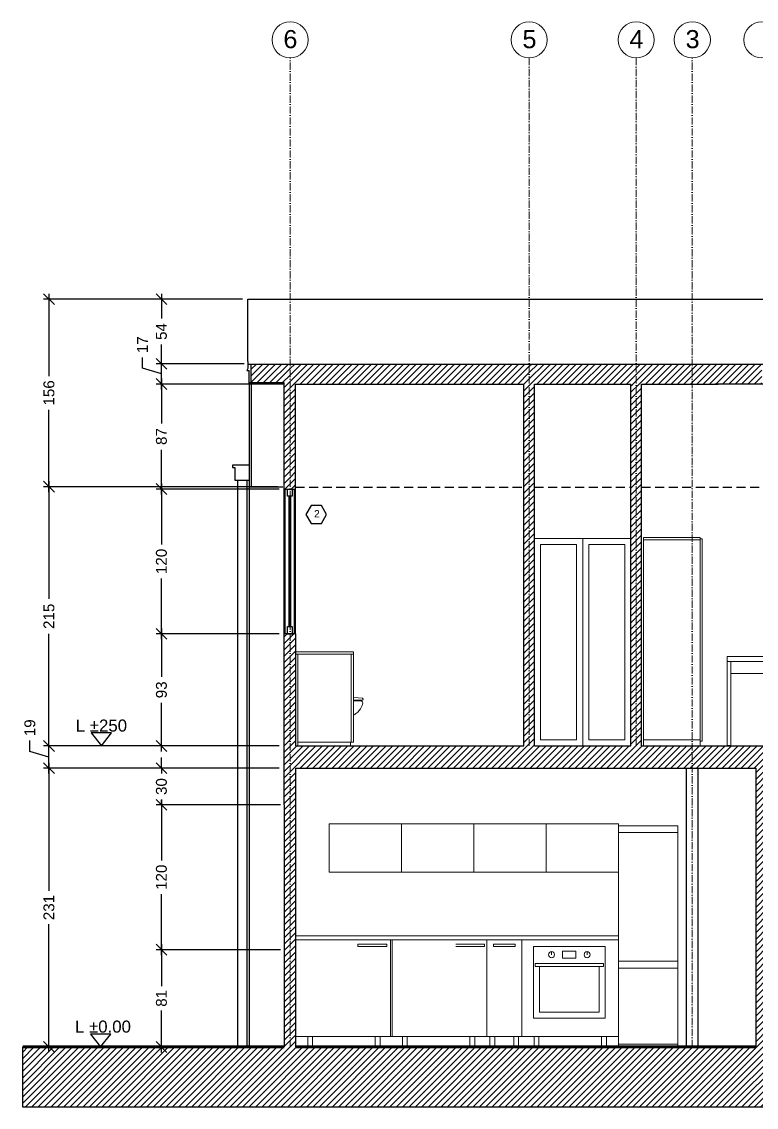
# Model space of a CAD drawing. Header units: millimetres. Extents: x 2830 to 9066, y 9741 to 14619.
# Drawn here: x 2830 to 3439, y 11721 to 12621 of the extents above; entities that cross this region are included whole.
import ezdxf

# ---------------------------------------------------------------- set-up
doc = ezdxf.new("R2010")
doc.units = ezdxf.units.MM
doc.header["$MEASUREMENT"] = 0
doc.linetypes.add('ACAD_ISO10W100', pattern=[18, 12, -3, 0, -3])
doc.linetypes.add('HIDDEN', pattern=[0.375, 0.25, -0.125])
doc.layers.get('DEFPOINTS').update_dxf_attribs({"color": 210})
doc.layers.add('ARREDI', color=8, linetype='Continuous', lineweight=18)
doc.layers.add('CAMPITURE', color=7, linetype='Continuous', lineweight=25)
for name, color, linetype in [('INFISSI', 4, 'Continuous'), ('NUMERAZIONE', 30, 'Continuous'), ('quote nuove', 2, 'Continuous'), ('STRUTTURA', 1, 'Continuous')]:
    doc.layers.add(name, color=color, linetype=linetype)
doc.layers.get('0').off()
doc.styles.add('ARIAL', font='Arial.ttf')
doc.styles.get("Standard").update_dxf_attribs({"font": 'Arial.ttf'})
doc.dimstyles.new('TICK_36', dxfattribs={"dimtxt": 3.6, "dimasz": 3.6, "dimexe": 1.8, "dimexo": 1.2, "dimgap": 1.8, "dimtad": 0, "dimdec": 0, "dimzin": 0, "dimdsep": 46, "dimtxsty": 'ARIAL', "dimblk": 'OBLIQUE', "dimcen": 1.8, "dimdle": 1.8, "dimclrd": 256, "dimclrt": 256, "dimadec": 0, "dimazin": 0, "dimtfac": 1, "dimtdec": 0, "dimtmove": 1, "dimatfit": 3, "dimldrblk": 'OPEN90', "dimfxl": 1, "dimtfill": 1, "dimtolj": 1, "dimtzin": 0, "dimarcsym": 0})

# ---------------------------------------------------------------- blocks, each defined once
blk = doc.blocks.new('_Oblique')
at = {"color": 0, "linetype": 'ByBlock', "lineweight": -2}
blk.add_line((-0.5, -0.5), (0.5, 0.5), dxfattribs=at)
blk = doc.blocks.new('*D126')
at = {"layer": 'DEFPOINTS', "color": 0, "transparency": 16777216}
for p in [(2946.05, 11851.91), (3047.79, 11851.91), (3047.79, 11771.35)]:
    blk.add_point(p, dxfattribs=at)
at = {"layer": 'quote nuove', "color": 0, "lineweight": -2, "transparency": 16777216}
for p, q in [((3044.79, 11851.91), (2941.55, 11851.91)), ((3044.79, 11771.35), (2941.55, 11771.35))]:
    blk.add_line(p, q, dxfattribs=at)
at = {"layer": 'quote nuove', "lineweight": -2, "transparency": 16777216}
for p, q in [((2946.05, 11856.41), (2946.05, 11821.66)), ((2946.05, 11766.85), (2946.05, 11801.61))]:
    blk.add_line(p, q, dxfattribs=at)
at = {"layer": 'quote nuove', "lineweight": -2, "transparency": 16777216, "xscale": 9, "yscale": 9, "zscale": 9}
for p, rotation in [((2946.05, 11851.91), 90), ((2946.05, 11771.35), 270)]:
    blk.add_blockref('_Oblique', p, dxfattribs=dict(at, rotation=rotation))
at = {"layer": 'quote nuove', "transparency": 16777216, "insert": (2946.05, 11811.63), "char_height": 9, "attachment_point": 5, "rotation": 90, "style": 'ARIAL', "bg_fill": 3, "box_fill_scale": 1.25, "bg_fill_color": 256, "bg_fill_true_color": 13158600, "bg_fill_transparency": 0}
blk.add_mtext('\\A1;81', dxfattribs=at)
blk = doc.blocks.new('_Open90')
at = {"color": 0, "linetype": 'ByBlock', "lineweight": -2}
for p, q in [((0, 0), (-1, 0)), ((-0.5, 0.5), (0, 0)), ((0, 0), (-0.5, -0.5))]:
    blk.add_line(p, q, dxfattribs=at)
blk = doc.blocks.new('*D127')
at = {"layer": 'DEFPOINTS', "color": 0, "transparency": 16777216}
for p in [(2946.05, 11971.98), (3047.69, 11971.98), (3047.75, 11851.94)]:
    blk.add_point(p, dxfattribs=at)
at = {"layer": 'quote nuove', "lineweight": -2, "transparency": 16777216}
for p, q in [((2946.05, 11976.48), (2946.05, 11925.97)), ((2946.05, 11847.44), (2946.05, 11897.94))]:
    blk.add_line(p, q, dxfattribs=at)
at = {"layer": 'quote nuove', "color": 0, "lineweight": -2, "transparency": 16777216}
for p, q in [((3044.69, 11971.98), (2941.55, 11971.98)), ((3044.75, 11851.94), (2941.55, 11851.94))]:
    blk.add_line(p, q, dxfattribs=at)
at = {"layer": 'quote nuove', "lineweight": -2, "transparency": 16777216, "xscale": 9, "yscale": 9, "zscale": 9}
for p, rotation in [((2946.05, 11971.98), 90), ((2946.05, 11851.94), 270)]:
    blk.add_blockref('_Oblique', p, dxfattribs=dict(at, rotation=rotation))
at = {"layer": 'quote nuove', "transparency": 16777216, "insert": (2946.05, 11911.96), "char_height": 9, "attachment_point": 5, "rotation": 90, "style": 'ARIAL', "bg_fill": 3, "box_fill_scale": 1.25, "bg_fill_color": 256, "bg_fill_true_color": 13158600, "bg_fill_transparency": 0}
blk.add_mtext('\\A1;120', dxfattribs=at)
blk = doc.blocks.new('*D128')
at = {"layer": 'DEFPOINTS', "color": 0, "transparency": 16777216}
for p in [(2946.05, 12002.35), (3046.42, 12002.35), (3046.42, 11971.98)]:
    blk.add_point(p, dxfattribs=at)
at = {"layer": 'quote nuove', "lineweight": -2, "transparency": 16777216}
for p, q in [((2946.05, 12002.35), (2946.05, 12011.35)), ((2946.05, 12002.35), (2946.05, 11998.05)), ((2946.05, 11971.98), (2946.05, 11976.28)), ((2946.05, 11971.98), (2946.05, 11962.98))]:
    blk.add_line(p, q, dxfattribs=at)
at = {"layer": 'quote nuove', "color": 0, "lineweight": -2, "transparency": 16777216}
for p, q in [((3043.42, 12002.35), (2941.55, 12002.35)), ((3043.42, 11971.98), (2941.55, 11971.98))]:
    blk.add_line(p, q, dxfattribs=at)
at = {"layer": 'quote nuove', "lineweight": -2, "transparency": 16777216, "xscale": 9, "yscale": 9, "zscale": 9}
for p, rotation in [((2946.05, 12002.35), 270), ((2946.05, 11971.98), 90)]:
    blk.add_blockref('_Oblique', p, dxfattribs=dict(at, rotation=rotation))
at = {"layer": 'quote nuove', "transparency": 16777216, "insert": (2946.05, 11987.17), "char_height": 9, "attachment_point": 5, "rotation": 90, "style": 'ARIAL', "bg_fill": 3, "box_fill_scale": 1.25, "bg_fill_color": 256, "bg_fill_true_color": 13158600, "bg_fill_transparency": 0}
blk.add_mtext('\\A1;30', dxfattribs=at)
blk = doc.blocks.new('*D129')
at = {"layer": 'DEFPOINTS', "color": 0, "transparency": 16777216}
for p in [(2946.05, 12113.75), (3046.68, 12113.75), (3046.69, 12020.85)]:
    blk.add_point(p, dxfattribs=at)
at = {"layer": 'quote nuove', "color": 0, "lineweight": -2, "transparency": 16777216}
for p, q in [((3043.68, 12113.75), (2941.55, 12113.75)), ((3043.69, 12020.85), (2941.55, 12020.85))]:
    blk.add_line(p, q, dxfattribs=at)
at = {"layer": 'quote nuove', "lineweight": -2, "transparency": 16777216}
for p, q in [((2946.05, 12118.25), (2946.05, 12078.19)), ((2946.05, 12016.35), (2946.05, 12056.42))]:
    blk.add_line(p, q, dxfattribs=at)
at = {"layer": 'quote nuove', "lineweight": -2, "transparency": 16777216, "xscale": 9, "yscale": 9, "zscale": 9}
for p, rotation in [((2946.05, 12113.75), 90), ((2946.05, 12020.85), 270)]:
    blk.add_blockref('_Oblique', p, dxfattribs=dict(at, rotation=rotation))
at = {"layer": 'quote nuove', "transparency": 16777216, "insert": (2946.05, 12067.3), "char_height": 9, "attachment_point": 5, "rotation": 90, "style": 'ARIAL', "bg_fill": 3, "box_fill_scale": 1.25, "bg_fill_color": 256, "bg_fill_true_color": 13158600, "bg_fill_transparency": 0}
blk.add_mtext('\\A1;93', dxfattribs=at)
blk = doc.blocks.new('*D130')
at = {"layer": 'DEFPOINTS', "color": 0, "transparency": 16777216}
for p in [(2946.05, 12233.75), (3046.69, 12233.75), (3046.69, 12113.75)]:
    blk.add_point(p, dxfattribs=at)
at = {"layer": 'quote nuove', "lineweight": -2, "transparency": 16777216}
for p, q in [((2946.05, 12238.25), (2946.05, 12187.76)), ((2946.05, 12109.25), (2946.05, 12159.73))]:
    blk.add_line(p, q, dxfattribs=at)
at = {"layer": 'quote nuove', "color": 0, "lineweight": -2, "transparency": 16777216}
for p, q in [((3043.69, 12233.75), (2941.55, 12233.75)), ((3043.69, 12113.75), (2941.55, 12113.75))]:
    blk.add_line(p, q, dxfattribs=at)
at = {"layer": 'quote nuove', "lineweight": -2, "transparency": 16777216, "xscale": 9, "yscale": 9, "zscale": 9}
for p, rotation in [((2946.05, 12233.75), 90), ((2946.05, 12113.75), 270)]:
    blk.add_blockref('_Oblique', p, dxfattribs=dict(at, rotation=rotation))
at = {"layer": 'quote nuove', "transparency": 16777216, "insert": (2946.05, 12173.75), "char_height": 9, "attachment_point": 5, "rotation": 90, "style": 'ARIAL', "bg_fill": 3, "box_fill_scale": 1.25, "bg_fill_color": 256, "bg_fill_true_color": 13158600, "bg_fill_transparency": 0}
blk.add_mtext('\\A1;120', dxfattribs=at)
blk = doc.blocks.new('*D131')
at = {"layer": 'DEFPOINTS', "color": 0, "transparency": 16777216}
for p in [(2946.05, 12320.76), (3046.69, 12320.76), (3046.69, 12233.75)]:
    blk.add_point(p, dxfattribs=at)
at = {"layer": 'quote nuove', "color": 0, "lineweight": -2, "transparency": 16777216}
for p, q in [((3043.69, 12320.76), (2941.55, 12320.76)), ((3043.69, 12233.75), (2941.55, 12233.75))]:
    blk.add_line(p, q, dxfattribs=at)
at = {"layer": 'quote nuove', "lineweight": -2, "transparency": 16777216}
for p, q in [((2946.05, 12325.26), (2946.05, 12288.14)), ((2946.05, 12229.25), (2946.05, 12266.37))]:
    blk.add_line(p, q, dxfattribs=at)
at = {"layer": 'quote nuove', "lineweight": -2, "transparency": 16777216, "xscale": 9, "yscale": 9, "zscale": 9}
for p, rotation in [((2946.05, 12320.76), 90), ((2946.05, 12233.75), 270)]:
    blk.add_blockref('_Oblique', p, dxfattribs=dict(at, rotation=rotation))
at = {"layer": 'quote nuove', "transparency": 16777216, "insert": (2946.05, 12277.25), "char_height": 9, "attachment_point": 5, "rotation": 90, "style": 'ARIAL', "bg_fill": 3, "box_fill_scale": 1.25, "bg_fill_color": 256, "bg_fill_true_color": 13158600, "bg_fill_transparency": 0}
blk.add_mtext('\\A1;87', dxfattribs=at)
blk = doc.blocks.new('*D132')
at = {"layer": 'DEFPOINTS', "color": 0, "transparency": 16777216}
for p in [(2852.78, 12002.35), (3046.69, 12002.35), (3047.79, 11771.45)]:
    blk.add_point(p, dxfattribs=at)
at = {"layer": 'quote nuove', "color": 0, "lineweight": -2, "transparency": 16777216}
for p, q in [((3043.69, 12002.35), (2848.28, 12002.35)), ((3044.79, 11771.45), (2848.28, 11771.45))]:
    blk.add_line(p, q, dxfattribs=at)
at = {"layer": 'quote nuove', "lineweight": -2, "transparency": 16777216}
for p, q in [((2852.78, 12006.85), (2852.78, 11900.61)), ((2852.78, 11766.95), (2852.78, 11873.19))]:
    blk.add_line(p, q, dxfattribs=at)
at = {"layer": 'quote nuove', "lineweight": -2, "transparency": 16777216, "xscale": 9, "yscale": 9, "zscale": 9}
for p, rotation in [((2852.78, 12002.35), 90), ((2852.78, 11771.45), 270)]:
    blk.add_blockref('_Oblique', p, dxfattribs=dict(at, rotation=rotation))
at = {"layer": 'quote nuove', "transparency": 16777216, "insert": (2852.78, 11886.9), "char_height": 9, "attachment_point": 5, "rotation": 90, "style": 'ARIAL', "bg_fill": 3, "box_fill_scale": 1.25, "bg_fill_color": 256, "bg_fill_true_color": 13158600, "bg_fill_transparency": 0}
blk.add_mtext('\\A1;231', dxfattribs=at)
blk = doc.blocks.new('*D133')
at = {"layer": 'DEFPOINTS', "color": 0, "transparency": 16777216}
for p in [(2852.78, 12020.85), (3046.69, 12020.85), (3046.69, 12002.35)]:
    blk.add_point(p, dxfattribs=at)
at = {"layer": 'quote nuove', "lineweight": -2, "transparency": 16777216}
for p, q in [((2836.97, 12016.35), (2836.97, 12025.35)), ((2852.78, 11997.85), (2852.78, 12025.35)), ((2852.78, 12011.6), (2836.97, 12016.35))]:
    blk.add_line(p, q, dxfattribs=at)
at = {"layer": 'quote nuove', "color": 0, "lineweight": -2, "transparency": 16777216}
for p, q in [((3043.69, 12020.85), (2848.28, 12020.85)), ((3043.69, 12002.35), (2848.28, 12002.35))]:
    blk.add_line(p, q, dxfattribs=at)
at = {"layer": 'quote nuove', "lineweight": -2, "transparency": 16777216, "xscale": 9, "yscale": 9, "zscale": 9}
for p, rotation in [((2852.78, 12020.85), 90), ((2852.78, 12002.35), 270)]:
    blk.add_blockref('_Oblique', p, dxfattribs=dict(at, rotation=rotation))
at = {"layer": 'quote nuove', "transparency": 16777216, "insert": (2836.97, 12035.86), "char_height": 9, "attachment_point": 5, "rotation": 90, "style": 'ARIAL', "bg_fill": 3, "box_fill_scale": 1.25, "bg_fill_color": 256, "bg_fill_true_color": 13158600, "bg_fill_transparency": 0}
blk.add_mtext('\\A1;19', dxfattribs=at)
blk = doc.blocks.new('*D134')
at = {"layer": 'DEFPOINTS', "color": 0, "transparency": 16777216}
for p in [(2852.78, 12235.68), (3045.69, 12235.68), (3046.69, 12020.85)]:
    blk.add_point(p, dxfattribs=at)
at = {"layer": 'quote nuove', "lineweight": -2, "transparency": 16777216}
for p, q in [((2852.78, 12240.18), (2852.78, 12142.83)), ((2852.78, 12016.35), (2852.78, 12113.7))]:
    blk.add_line(p, q, dxfattribs=at)
at = {"layer": 'quote nuove', "color": 0, "lineweight": -2, "transparency": 16777216}
for p, q in [((3042.69, 12235.68), (2848.28, 12235.68)), ((3043.69, 12020.85), (2848.28, 12020.85))]:
    blk.add_line(p, q, dxfattribs=at)
at = {"layer": 'quote nuove', "lineweight": -2, "transparency": 16777216, "xscale": 9, "yscale": 9, "zscale": 9}
for p, rotation in [((2852.78, 12235.68), 90), ((2852.78, 12020.85), 270)]:
    blk.add_blockref('_Oblique', p, dxfattribs=dict(at, rotation=rotation))
at = {"layer": 'quote nuove', "transparency": 16777216, "insert": (2852.78, 12128.26), "char_height": 9, "attachment_point": 5, "rotation": 90, "style": 'ARIAL', "bg_fill": 3, "box_fill_scale": 1.25, "bg_fill_color": 256, "bg_fill_true_color": 13158600, "bg_fill_transparency": 0}
blk.add_mtext('\\A1;215', dxfattribs=at)
blk = doc.blocks.new('*D135')
at = {"layer": 'DEFPOINTS', "color": 0, "transparency": 16777216}
for p in [(3016.27, 12391.14), (2852.78, 12235.68), (3016.27, 12235.68)]:
    blk.add_point(p, dxfattribs=at)
at = {"layer": 'quote nuove', "color": 0, "lineweight": -2, "transparency": 16777216}
for p, q in [((3013.27, 12391.14), (2848.28, 12391.14)), ((3013.27, 12235.68), (2848.28, 12235.68))]:
    blk.add_line(p, q, dxfattribs=at)
at = {"layer": 'quote nuove', "lineweight": -2, "transparency": 16777216}
for p, q in [((2852.78, 12395.64), (2852.78, 12327.42)), ((2852.78, 12231.18), (2852.78, 12299.39))]:
    blk.add_line(p, q, dxfattribs=at)
at = {"layer": 'quote nuove', "lineweight": -2, "transparency": 16777216, "xscale": 9, "yscale": 9, "zscale": 9}
for p, rotation in [((2852.78, 12391.14), 90), ((2852.78, 12235.68), 270)]:
    blk.add_blockref('_Oblique', p, dxfattribs=dict(at, rotation=rotation))
at = {"layer": 'quote nuove', "transparency": 16777216, "insert": (2852.78, 12313.41), "char_height": 9, "attachment_point": 5, "rotation": 90, "style": 'ARIAL', "bg_fill": 3, "box_fill_scale": 1.25, "bg_fill_color": 256, "bg_fill_true_color": 13158600, "bg_fill_transparency": 0}
blk.add_mtext('\\A1;156', dxfattribs=at)
blk = doc.blocks.new('*D136')
at = {"layer": 'DEFPOINTS', "color": 0, "transparency": 16777216}
for p in [(2946.05, 12337.46), (3017.52, 12337.46), (3017.52, 12320.76)]:
    blk.add_point(p, dxfattribs=at)
at = {"layer": 'quote nuove', "lineweight": -2, "transparency": 16777216}
for p, q in [((2930.3, 12333.83), (2930.3, 12342.83)), ((2946.05, 12316.26), (2946.05, 12341.96)), ((2946.05, 12329.11), (2930.3, 12333.83))]:
    blk.add_line(p, q, dxfattribs=at)
at = {"layer": 'quote nuove', "color": 0, "lineweight": -2, "transparency": 16777216}
for p, q in [((3014.52, 12337.46), (2941.55, 12337.46)), ((3014.52, 12320.76), (2941.55, 12320.76))]:
    blk.add_line(p, q, dxfattribs=at)
at = {"layer": 'quote nuove', "lineweight": -2, "transparency": 16777216, "xscale": 9, "yscale": 9, "zscale": 9}
for p, rotation in [((2946.05, 12337.46), 90), ((2946.05, 12320.76), 270)]:
    blk.add_blockref('_Oblique', p, dxfattribs=dict(at, rotation=rotation))
at = {"layer": 'quote nuove', "transparency": 16777216, "insert": (2930.3, 12353.35), "char_height": 9, "attachment_point": 5, "rotation": 90, "style": 'ARIAL', "bg_fill": 3, "box_fill_scale": 1.25, "bg_fill_color": 256, "bg_fill_true_color": 13158600, "bg_fill_transparency": 0}
blk.add_mtext('\\A1;17', dxfattribs=at)
blk = doc.blocks.new('*D137')
at = {"layer": 'DEFPOINTS', "color": 0, "transparency": 16777216}
for p in [(3016.27, 12391.14), (2946.05, 12337.46), (3016.27, 12337.46)]:
    blk.add_point(p, dxfattribs=at)
at = {"layer": 'quote nuove', "color": 0, "lineweight": -2, "transparency": 16777216}
for p, q in [((3013.27, 12391.14), (2941.55, 12391.14)), ((3013.27, 12337.46), (2941.55, 12337.46))]:
    blk.add_line(p, q, dxfattribs=at)
at = {"layer": 'quote nuove', "lineweight": -2, "transparency": 16777216}
for p, q in [((2946.05, 12395.64), (2946.05, 12375.18)), ((2946.05, 12332.96), (2946.05, 12353.41))]:
    blk.add_line(p, q, dxfattribs=at)
at = {"layer": 'quote nuove', "lineweight": -2, "transparency": 16777216, "xscale": 9, "yscale": 9, "zscale": 9}
for p, rotation in [((2946.05, 12391.14), 90), ((2946.05, 12337.46), 270)]:
    blk.add_blockref('_Oblique', p, dxfattribs=dict(at, rotation=rotation))
at = {"layer": 'quote nuove', "transparency": 16777216, "insert": (2946.05, 12364.3), "char_height": 9, "attachment_point": 5, "rotation": 90, "style": 'ARIAL', "bg_fill": 3, "box_fill_scale": 1.25, "bg_fill_color": 256, "bg_fill_true_color": 13158600, "bg_fill_transparency": 0}
blk.add_mtext('\\A1;54', dxfattribs=at)

msp = doc.modelspace()

# ---------------------------------------------------------------- hatches: boundary and pattern name
at = {"layer": 'CAMPITURE'}
h = msp.add_hatch(dxfattribs=at)
h.set_pattern_fill('ANSI31', color=256, scale=30)
h.paths.add_polyline_path([(3896.72, 11771.35), (3749.69, 11771.35), (3749.69, 11879.2), (3740.08, 11879.2), (3740.08, 11771.35), (3448.78, 11771.35), (3448.78, 12002.35), (3740.08, 12002.35), (3740.08, 11972.55), (3742.99, 11972.55), (3742.99, 11972.55), (3745.09, 11972.55), (3745.09, 12113.92), (3740.19, 12113.92), (3740.19, 12020.85), (3386.31, 12020.85), (3386.31, 12002.35), (3439.18, 12002.35), (3439.18, 11771.35), (3381.56, 11771.35), (3057.39, 11771.35), (3057.39, 11971.98), (3057.39, 12002.35), (3381.56, 12002.35), (3386.31, 12002.35), (3386.31, 12020.85), (3344.2, 12020.85), (3344.2, 12320.76), (3335.41, 12320.76), (3335.41, 12020.85), (3255.41, 12020.85), (3255.41, 12320.76), (3246.62, 12320.76), (3246.62, 12020.85), (3057.29, 12020.85), (3057.29, 12113.75), (3047.79, 12113.75), (3047.79, 11971.98), (3047.79, 11771.35), (2831.04, 11771.35), (2831.04, 11721.35), (3896.72, 11721.35)])
h.paths.add_polyline_path([(3251.01, 12337.36), (3052.75, 12337.36), (3052.75, 12233.75), (3057.29, 12233.75), (3057.29, 12320.76), (3246.62, 12320.76), (3251.01, 12320.76)])
h.paths.add_polyline_path([(3798.68, 12014.35), (3749.76, 12019.25), (3749.73, 12113.92), (3745.09, 12113.92), (3745.09, 11972.55), (3745.49, 11972.55), (3746.99, 11972.55), (3749.69, 11972.55), (3749.69, 12002.35), (3798.68, 12002.35)], flags=17)
h = msp.add_hatch(dxfattribs=at)
h.set_pattern_fill('ANSI31', color=256, scale=30)
h.paths.add_polyline_path([(3052.75, 12337.36), (3020.38, 12337.36), (3020.4, 12321.76), (3047.79, 12321.76), (3047.79, 12233.75), (3052.75, 12233.75)])
h = msp.add_hatch(dxfattribs=at)
h.set_pattern_fill('ANSI31', color=256, scale=30)
h.paths.add_polyline_path([(3339.8, 12337.36), (3251.01, 12337.36), (3251.01, 12320.76), (3335.41, 12320.76), (3339.8, 12320.76)])
h.paths.add_polyline_path([(3443.93, 12337.36), (3386.31, 12337.36), (3386.31, 12320.76), (3407.81, 12320.76), (3443.93, 12320.76)])
h.paths.add_polyline_path([(3386.31, 12337.36), (3339.8, 12337.36), (3339.8, 12320.76), (3386.31, 12320.76)])
at = {"layer": 'INFISSI'}
h = msp.add_hatch(color=4, dxfattribs=at)
h.dxf.hatch_style = 1
h.paths.add_polyline_path([(3053.04, 12227.75), (3052.04, 12227.75), (3052.04, 12119.75), (3053.04, 12119.75)])

# ---------------------------------------------------------------- linework, layer by layer
at = {"layer": 'ARREDI'}
for p, q in [((3255.41, 12192.85), (3255.41, 12020.85)), ((3295.41, 12020.85), (3295.41, 12192.85)), ((3335.41, 12192.85), (3295.41, 12192.85)), ((3295.41, 12192.85), (3295.41, 12020.85)), ((3345.89, 12191.77), (3345.89, 12025.88)), ((3098.29, 12098.85), (3057.29, 12098.85)), ((3057.29, 12098.85), (3105.29, 12098.85)), ((3105.29, 12096.85), (3057.29, 12096.85)), ((3059.29, 12096.85), (3059.29, 12096.85)), ((3059.29, 12096.85), (3059.29, 12025.85)), ((3105.29, 12096.85), (3103.29, 12096.85)), ((3103.29, 12096.85), (3103.29, 12023.85)), ((3105.29, 12098.85), (3105.29, 12023.85)), ((3105.29, 12098.85), (3105.29, 12096.85)), ((3415.19, 12094.85), (3456.11, 12094.85)), ((3415.19, 12094.85), (3415.19, 12090.85)), ((3415.19, 12094.85), (3415.19, 12020.85)), ((3415.19, 12090.85), (3455.8, 12090.85)), ((3415.19, 12090.85), (3418.19, 12090.85)), ((3418.19, 12090.85), (3418.19, 12020.85)), ((3418.19, 12090.85), (3418.19, 12080.85)), ((3418.19, 12080.85), (3455.03, 12080.85)), ((3105.68, 12061.13), (3105.29, 12061.16)), ((3107.22, 12058.7), (3105.29, 12058.7)), ((3106.58, 12058.09), (3105.29, 12058.09)), ((3105.86, 12058.22), (3105.59, 12058.7)), ((3109.2, 12060.83), (3105.68, 12061.13)), ((3106.23, 12058.09), (3105.86, 12058.22)), ((3106.58, 12058.09), (3106.94, 12058.23)), ((3111.17, 12058.09), (3106.58, 12058.09)), ((3106.94, 12058.23), (3107.22, 12058.7)), ((3107.22, 12058.7), (3112.99, 12058.7)), ((3112.9, 12060.53), (3109.2, 12060.83)), ((3112.07, 12057.89), (3111.17, 12058.09)), ((3112.71, 12057.26), (3112.07, 12057.89)), ((3112.97, 12056.39), (3112.71, 12057.26)), ((3112.71, 12055.4), (3112.97, 12056.39)), ((3113.21, 12059.67), (3112.9, 12060.53)), ((3112.99, 12058.7), (3113.21, 12059.67)), ((3059.29, 12048.85), (3059.29, 12049.85)), ((3059.29, 12023.85), (3059.29, 12048.85)), ((3106.3, 12046.88), (3107.37, 12047.65)), ((3107.37, 12047.65), (3108.92, 12048.94)), ((3108.92, 12048.94), (3110.04, 12050.18)), ((3110.04, 12050.18), (3111.02, 12051.55)), ((3111.02, 12051.55), (3111.97, 12053.35)), ((3111.97, 12053.35), (3112.38, 12054.39)), ((3112.38, 12054.39), (3112.71, 12055.4)), ((3105.29, 12046.36), (3106.3, 12046.88)), ((3059.29, 12025.85), (3059.29, 12025.85)), ((3059.29, 12023.85), (3105.29, 12023.85)), ((3059.29, 12023.85), (3059.29, 12020.85)), ((3102.84, 12020.85), (3102.84, 12023.85)), ((3345.89, 12025.88), (3345.89, 12020.85)), ((3374.38, 11949.08), (3325.06, 11949.08)), ((3097.39, 11860.15), (3082.39, 11860.15)), ((3135.89, 11858.65), (3135.89, 11860.15)), ((3137.39, 11858.65), (3137.39, 11860.15)), ((3175.89, 11860.15), (3160.89, 11860.15)), ((3285.06, 11860.15), (3270.06, 11860.15)), ((3221.47, 11854.6), (3221.47, 11856.6)), ((3239.47, 11854.6), (3239.47, 11856.6)), ((3269.57, 11847.84), (3269.57, 11850.34)), ((3299.07, 11847.84), (3299.07, 11850.34)), ((3374.38, 11842.38), (3325.06, 11842.38)), ((3374.38, 11836.55), (3325.06, 11836.55)), ((3067.39, 11780.15), (3067.39, 11771.35)), ((3071.39, 11771.35), (3071.39, 11780.15)), ((3123.39, 11771.35), (3123.39, 11780.15)), ((3127.39, 11780.15), (3127.39, 11771.35)), ((3145.89, 11780.15), (3145.89, 11771.35)), ((3149.89, 11771.35), (3149.89, 11780.15)), ((3201.89, 11771.35), (3201.89, 11780.15)), ((3205.89, 11780.15), (3205.89, 11771.35)), ((3218.45, 11771.35), (3218.45, 11780.15)), ((3222.45, 11780.15), (3222.45, 11771.35)), ((3238.29, 11771.35), (3238.29, 11780.15)), ((3242.29, 11780.15), (3242.29, 11771.35)), ((3255.06, 11780.15), (3255.06, 11771.35)), ((3259.06, 11771.35), (3259.06, 11780.15)), ((3259.06, 11780.15), (3311.06, 11780.15)), ((3311.06, 11771.35), (3311.06, 11780.15)), ((3315.06, 11780.15), (3315.06, 11771.35)), ((3325.06, 11773.75), (3374.38, 11773.75))]:
    msp.add_line(p, q, dxfattribs=at)
for points in [[(3255.41, 12192.85), (3295.41, 12192.85), (3295.41, 12020.85), (3255.41, 12020.85)], [(3295.41, 12192.85), (3335.41, 12192.85), (3335.41, 12020.85), (3295.41, 12020.85)], [(3345.89, 12191.77), (3392.78, 12191.77), (3392.78, 12193.44), (3345.89, 12193.44)], [(3392.77, 12192.59), (3392.77, 12024.79), (3394.45, 12024.79), (3394.45, 12192.59)], [(3260.5, 12187.76), (3290.31, 12187.76), (3290.31, 12025.95), (3260.5, 12025.95)], [(3300.5, 12187.76), (3330.31, 12187.76), (3330.31, 12025.95), (3300.5, 12025.95)], [(3392.77, 12025.88), (3392.77, 12020.86), (3345.88, 12020.86), (3345.89, 12025.88)], [(3085.06, 11916.14), (3145.06, 11916.14), (3145.06, 11956.14), (3085.06, 11956.14)], [(3145.06, 11916.14), (3205.06, 11916.14), (3205.06, 11956.14), (3145.06, 11956.14)], [(3205.06, 11916.14), (3265.06, 11916.14), (3265.06, 11956.14), (3205.06, 11956.14)], [(3265.06, 11916.14), (3325.06, 11916.14), (3325.06, 11956.14), (3265.06, 11956.14)], [(3325.06, 11954.69), (3325.06, 11771.35), (3374.38, 11771.35), (3374.38, 11954.69)], [(3057.39, 11860.15), (3325.06, 11860.15), (3325.06, 11863.34), (3057.39, 11863.34)], [(3057.39, 11780.15), (3137.39, 11780.15), (3137.39, 11860.15), (3057.39, 11860.15)], [(3135.89, 11780.15), (3215.89, 11780.15), (3215.89, 11860.15), (3135.89, 11860.15)], [(3215.89, 11860.15), (3245.06, 11860.15), (3245.06, 11780.15), (3215.89, 11780.15)], [(3245.06, 11780.15), (3325.06, 11780.15), (3325.06, 11860.15), (3245.06, 11860.15)], [(3254.57, 11795.08), (3314.07, 11795.08), (3314.07, 11854.58), (3254.57, 11854.58)], [(3278.58, 11844.84), (3289.58, 11844.84), (3289.58, 11850.84), (3278.58, 11850.84)], [(3256.08, 11840.42), (3256.08, 11837.92), (3312.58, 11837.92), (3312.58, 11840.42)], [(3259.57, 11800.08), (3309.07, 11800.08), (3309.07, 11837.92), (3259.57, 11837.92)]]:
    msp.add_lwpolyline(points, close=True, dxfattribs=at)
for points in [[(3132.9, 11856.58), (3132.9, 11854.58), (3108.9, 11854.58)], [(3108.9, 11854.58), (3108.9, 11856.58)], [(3108.9, 11856.58), (3132.9, 11856.58)], [(3214.1, 11856.58), (3214.1, 11854.58), (3190.1, 11854.58)], [(3190.1, 11856.58), (3214.1, 11856.58)], [(3239.47, 11856.6), (3239.47, 11854.6), (3221.47, 11854.6)], [(3221.47, 11854.6), (3221.47, 11856.6)], [(3221.47, 11856.6), (3239.47, 11856.6)]]:
    msp.add_lwpolyline(points, dxfattribs=at)
for centre in [(3269.57, 11847.84), (3299.07, 11847.84)]:
    msp.add_circle(centre, 2.5, dxfattribs=at)
at = {"layer": 'INFISSI', "color": 4}
for p, q in [((3047.79, 12113.75), (3047.79, 12233.75)), ((3052.04, 12119.75), (3052.04, 12227.75)), ((3053.04, 12119.75), (3053.04, 12227.75)), ((3056.29, 12113.75), (3056.29, 12233.75)), ((3057.29, 12113.75), (3057.29, 12233.75))]:
    msp.add_line(p, q, dxfattribs=at)
at = {"layer": 'INFISSI'}
for p, q in [((3050.54, 12227.75), (3050.54, 12233.75)), ((3054.54, 12227.75), (3050.54, 12227.75)), ((3054.54, 12233.75), (3054.54, 12227.75)), ((3050.54, 12119.75), (3054.54, 12119.75)), ((3050.54, 12113.75), (3050.54, 12119.75)), ((3054.54, 12119.75), (3054.54, 12113.75))]:
    msp.add_line(p, q, dxfattribs=at)
at = {"layer": 'INFISSI', "color": 4}
msp.add_lwpolyline([(3048.79, 12113.75), (3048.79, 12233.75)], dxfattribs=at)
at = {"layer": 'INFISSI'}
msp.add_lwpolyline([(3052.04, 12227.75), (3053.04, 12227.75), (3053.04, 12119.75), (3052.04, 12119.75)], close=True, dxfattribs=at)
at = {"layer": 'NUMERAZIONE'}
for points in [[(3083.01, 12212.63), (3078.73, 12220.03), (3070.18, 12220.03), (3065.91, 12212.63), (3070.18, 12205.22), (3078.73, 12205.22)], [(2887.81, 12031.59), (2896.26, 12020.85), (2904.7, 12031.59)], [(2887.17, 11782.09), (2895.61, 11771.35), (2904.06, 11782.09)]]:
    msp.add_lwpolyline(points, close=True, dxfattribs=at)
at = {"layer": 'quote nuove', "color": 253, "linetype": 'ACAD_ISO10W100', "lineweight": 0, "ltscale": 0.5, "transparency": 33554687}
for p, q in [((3052.75, 11771.35), (3052.75, 12591.05)), ((3251.01, 12020.85), (3251.01, 12591.05)), ((3339.8, 12020.85), (3339.8, 12591.05)), ((3386.31, 11771.35), (3386.31, 12591.05))]:
    msp.add_line(p, q, dxfattribs=at)
at = {"layer": 'quote nuove', "color": 253, "lineweight": 0}
for centre in [(3052.75, 12606.05), (3251.01, 12606.05), (3339.8, 12606.05), (3386.31, 12606.05), (3443.93, 12606.05)]:
    msp.add_circle(centre, 15, dxfattribs=at)
at = {"layer": 'STRUTTURA'}
for p, q in [((3017.64, 12339.54), (3017.64, 12333.76)), ((3020.4, 12321.76), (3020.38, 12337.36)), ((3031.1, 12338.31), (3031.1, 12338.31)), ((3017.64, 12333.76), (3016.89, 12332.04)), ((3016.89, 12332.04), (3018.88, 12332.04)), ((3018.88, 12320.26), (3018.88, 12332.04)), ((3047.79, 12321.76), (3018.88, 12321.76)), ((3047.79, 12320.76), (3018.88, 12320.76)), ((3057.29, 12320.76), (3246.62, 12320.76)), ((3255.41, 12320.76), (3335.41, 12320.76)), ((3344.2, 12320.76), (3407.81, 12320.76)), ((3740.19, 12320.76), (3404.99, 12320.76)), ((3018.88, 12235.68), (3046.79, 12235.68)), ((3018.88, 12235.68), (3018.88, 11771.35)), ((3047.79, 12233.75), (3057.29, 12233.75)), ((3052.04, 12119.75), (3052.54, 12119.75)), ((3052.54, 12119.75), (3053.04, 12119.75)), ((3047.79, 11971.98), (3047.79, 12113.75)), ((3057.29, 12113.75), (3047.79, 12113.75)), ((3050.54, 12113.75), (3054.54, 12113.75)), ((3057.29, 12113.75), (3057.29, 12020.85)), ((3408.32, 12020.85), (3408.32, 12020.85)), ((3408.32, 12020.85), (3408.32, 12020.85)), ((3408.32, 12020.85), (3408.32, 12020.85)), ((3408.32, 12020.85), (3408.32, 12020.85)), ((3408.32, 12020.85), (3408.32, 12020.85)), ((3408.32, 12020.85), (3408.32, 12020.85)), ((3408.32, 12020.85), (3408.32, 12020.85)), ((3408.32, 12020.85), (3408.32, 12020.85)), ((3408.32, 12020.85), (3408.32, 12020.85)), ((3408.32, 12020.85), (3408.32, 12020.85)), ((3408.32, 12020.85), (3408.32, 12020.85)), ((3408.32, 12020.85), (3408.32, 12020.85)), ((3408.32, 12020.85), (3408.32, 12020.85)), ((3408.32, 12020.85), (3408.32, 12020.85)), ((3408.32, 12020.85), (3408.32, 12020.85)), ((3408.32, 12020.85), (3408.32, 12020.85)), ((3408.32, 12020.85), (3408.32, 12020.85)), ((3408.32, 12020.85), (3408.32, 12020.85)), ((3408.32, 12020.85), (3408.32, 12020.85)), ((3408.32, 12020.85), (3408.32, 12020.85)), ((3408.32, 12020.85), (3408.32, 12020.85)), ((3408.32, 12020.85), (3408.32, 12020.85)), ((3408.32, 12020.85), (3408.32, 12020.85)), ((3408.32, 12020.85), (3408.32, 12020.85)), ((3408.32, 12020.85), (3408.32, 12020.85)), ((3408.32, 12020.85), (3408.32, 12020.85)), ((3408.32, 12020.85), (3408.32, 12020.85)), ((3408.32, 12020.85), (3408.32, 12020.85)), ((3408.32, 12020.85), (3408.32, 12020.85)), ((3408.32, 12020.85), (3408.32, 12020.85)), ((3408.32, 12020.85), (3408.32, 12020.85)), ((3408.32, 12020.85), (3408.32, 12020.85)), ((3408.32, 12020.85), (3408.32, 12020.85)), ((3408.32, 12020.85), (3408.32, 12020.85)), ((3408.32, 12020.85), (3408.32, 12020.85)), ((3408.32, 12020.85), (3408.32, 12020.85)), ((3408.32, 12020.85), (3408.32, 12020.85)), ((3408.32, 12020.85), (3408.32, 12020.85)), ((3408.32, 12020.85), (3408.32, 12020.85)), ((3408.32, 12020.85), (3408.32, 12020.85)), ((3408.32, 12020.85), (3408.32, 12020.85)), ((3408.32, 12020.85), (3408.32, 12020.85)), ((3408.32, 12020.85), (3408.32, 12020.85)), ((3408.32, 12020.85), (3408.32, 12020.85)), ((3408.32, 12020.85), (3408.32, 12020.85)), ((3408.32, 12020.85), (3408.32, 12020.85)), ((3408.32, 12020.85), (3408.32, 12020.85)), ((3408.32, 12020.85), (3408.32, 12020.85)), ((3408.32, 12020.85), (3408.32, 12020.85)), ((3408.32, 12020.85), (3408.32, 12020.85)), ((3408.32, 12020.85), (3408.32, 12020.85)), ((3418.19, 12020.85), (3415.19, 12020.85)), ((3057.39, 11971.98), (3057.39, 12002.35)), ((3381.56, 11771.35), (3381.56, 12002.35)), ((3439.18, 11771.35), (3439.18, 12002.35)), ((3047.79, 11971.98), (3047.79, 11771.35)), ((3057.39, 11771.35), (3057.39, 11971.98)), ((3057.39, 11771.35), (3381.56, 11771.35)), ((3278.39, 11771.35), (3218.39, 11771.35)), ((3381.56, 11771.35), (3439.18, 11771.35))]:
    msp.add_line(p, q, dxfattribs=at)
at = {"layer": 'STRUTTURA', "linetype": 'HIDDEN', "ltscale": 30}
for p, q in [((3057.29, 12235.36), (3246.62, 12235.36)), ((3255.41, 12235.36), (3335.41, 12235.36)), ((3344.2, 12235.36), (3740.18, 12235.19))]:
    msp.add_line(p, q, dxfattribs=at)
at = {"layer": 'STRUTTURA', "lineweight": 100}
for p, q in [((3057.39, 11771.35), (3381.56, 11771.35)), ((3381.56, 11771.35), (3057.39, 11771.35)), ((3381.56, 11771.35), (3439.18, 11771.35)), ((3439.18, 11771.35), (3381.56, 11771.35))]:
    msp.add_line(p, q, dxfattribs=at)
at = {"layer": 'STRUTTURA', "color": 8}
msp.add_line((3058.39, 11771.35), (3138.39, 11771.35), dxfattribs=at)
at = {"layer": 'STRUTTURA'}
for points in [[(3017.64, 12339.54), (3017.64, 12391.05), (3779.83, 12391.05), (3779.83, 12339.54)], [(3017.64, 12337.36), (3779.83, 12337.36)], [(3018.88, 12320.26), (3018.88, 12235.68)], [(3020.38, 12320.76), (3020.38, 12235.68)], [(3048.79, 12233.75), (3047.79, 12233.75), (3047.79, 12321.76)], [(3056.29, 12233.75), (3057.29, 12233.75), (3057.29, 12320.76)], [(3246.62, 12020.85), (3246.62, 12320.76)], [(3255.41, 12020.85), (3255.41, 12320.76)], [(3335.41, 12020.85), (3335.41, 12320.76)], [(3344.2, 12020.85), (3344.2, 12320.76)], [(3018.88, 12253.53), (3004.88, 12253.53), (3004.88, 12251.53), (3006.88, 12251.53), (3006.88, 12241.15), (3018.88, 12241.15)], [(3009.38, 11771.35), (3009.38, 12241.15)], [(3016.88, 12241.15), (3016.88, 11771.35)], [(3057.29, 12020.85), (3246.62, 12020.85)], [(3255.41, 12020.85), (3335.41, 12020.85)], [(3344.2, 12020.85), (3740.19, 12020.85)], [(3057.39, 12002.35), (3381.56, 12002.35)], [(3381.56, 12002.35), (3439.18, 12002.35)], [(3391.16, 11771.35), (3391.16, 12002.35)], [(3749.69, 11771.35), (3896.72, 11771.35), (3896.72, 11721.35), (2831.04, 11721.35), (2831.04, 11771.35), (3047.79, 11771.35)], [(3057.39, 11771.35), (3381.56, 11771.35)], [(3057.39, 11771.35), (3061.89, 11771.35)], [(3058.39, 11771.35), (3061.39, 11771.35)], [(3138.39, 11771.35), (3135.39, 11771.35)], [(3381.56, 11771.35), (3439.18, 11771.35)], [(3437.94, 11771.35), (3439.18, 11771.35)]]:
    msp.add_lwpolyline(points, dxfattribs=at)
for radius, start, end in [(0.00001, 90, 180), (0.00001, 0, 90), (0.00001, 270, 0), (0.00001, 180, 270), (0.00001, 90, 180), (0.00001, 180, 270), (0.00001, 270, 0), (0.00001, 360, 90), (0.00001, 90, 180), (0.00001, 0, 90), (0.00001, 270, 0), (0.00001, 90, 180), (0.00001, 180, 270), (0.00001, 270, 0), (0.00001, 0, 90), (0.00001, 90, 180), (0.00001, 180, 270), (0.00001, 180, 270), (0.00001, 152.53417, 270), (0.00001, 90, 152.53417), (0.00001, 152.53417, 270), (0.00001, 90, 152.53417), (0.00001, 90, 152.53417), (0.00001, 90, 152.53417), (0.00001, 332.53417, 90), (0.00001, 270, 332.53417), (0.00001, 332.53417, 90), (0.00001, 270, 332.53417), (0.00001, 332.53417, 90), (0.00001, 152.53417, 270), (0.00001, 90, 152.53417), (0.00001, 332.53417, 90), (0.00001, 270, 332.53417), (0.00003, 332.53417, 90), (0.00003, 332.53417, 90), (0.00003, 270, 332.53417), (0.00003, 152.53417, 270), (0.00003, 90, 152.53417)]:
    msp.add_arc((3408.32, 12020.85), radius, start, end, dxfattribs=at)

# ---------------------------------------------------------------- texts
at = {"layer": 'NUMERAZIONE'}
for s, p in [('L ±250', (2874.97, 12032.73)), ('L ±0.00', (2874.32, 11783.23))]:
    msp.add_text(s, height=9.989, dxfattribs=at).set_placement(p)
at = {"layer": 'NUMERAZIONE', "ltscale": 0.1, "insert": (3072.68, 12216.27), "char_height": 6, "attachment_point": 1}
msp.add_mtext_dynamic_manual_height_columns('2', width=0.5819, gutter_width=12.5, heights=[0], dxfattribs=at)
at = {"layer": 'quote nuove', "color": 253, "lineweight": 0, "char_height": 15, "attachment_point": 1}
for s, insert in [('6', (3047.16, 12614.11)), ('5', (3245.42, 12614.11)), ('4', (3334.21, 12614.11)), ('3', (3380.72, 12614.11))]:
    msp.add_mtext_dynamic_manual_height_columns(s, width=15.1923, gutter_width=12.5, heights=[0], dxfattribs=dict(at, insert=insert))

# ---------------------------------------------------------------- next in the draw order: dimensions: what is measured, and where the dimension line sits
at = {"layer": 'quote nuove', "color": 253}
for base, p1, p2, picture, middle in [((2946.05, 12113.75), (3046.69, 12020.85), (3046.68, 12113.75), '*D129', (2946.05, 12067.3)), ((2946.05, 11851.91), (3047.79, 11771.35), (3047.79, 11851.91), '*D126', (2946.05, 11811.63))]:
    dim = msp.add_linear_dim(base=base, p1=p1, p2=p2, angle=90, dimstyle='TICK_36', override={"dimscale": 2.5}, dxfattribs=at)
    dim.commit()
    dim.dimension.update_dxf_attribs({"geometry": picture, "text_midpoint": middle})

# ---------------------------------------------------------------- next in the draw order: dimensions: what is measured, and where the dimension line sits
for base, p1, p2, picture, middle in [((2946.05, 12233.75), (3046.69, 12113.75), (3046.69, 12233.75), '*D130', (2946.05, 12173.75)), ((2946.05, 11971.98), (3047.75, 11851.94), (3047.69, 11971.98), '*D127', (2946.05, 11911.96))]:
    dim = msp.add_linear_dim(base=base, p1=p1, p2=p2, angle=90, dimstyle='TICK_36', override={"dimscale": 2.5}, dxfattribs=at)
    dim.commit()
    dim.dimension.update_dxf_attribs({"geometry": picture, "text_midpoint": middle})

# ---------------------------------------------------------------- next in the draw order: dimensions: what is measured, and where the dimension line sits
for base, p1, p2, picture, middle in [((2946.05, 12320.76), (3046.69, 12233.75), (3046.69, 12320.76), '*D131', (2946.05, 12277.25)), ((2946.05, 12002.35), (3046.42, 11971.98), (3046.42, 12002.35), '*D128', (2946.05, 11987.17))]:
    dim = msp.add_linear_dim(base=base, p1=p1, p2=p2, angle=90, dimstyle='TICK_36', override={"dimscale": 2.5}, dxfattribs=at)
    dim.commit()
    dim.dimension.update_dxf_attribs({"geometry": picture, "text_midpoint": middle})

# ---------------------------------------------------------------- next in the draw order: dimensions: what is measured, and where the dimension line sits
dim = msp.add_linear_dim(base=(2852.78, 12002.35), p1=(3047.79, 11771.45), p2=(3046.69, 12002.35), angle=90, dimstyle='TICK_36', override={"dimscale": 2.5}, dxfattribs=at)
dim.commit()
dim.dimension.update_dxf_attribs({"geometry": '*D132', "text_midpoint": (2852.78, 11886.9)})

# ---------------------------------------------------------------- next in the draw order: linework, layer by layer
at = {"layer": 'STRUTTURA', "lineweight": 100}
msp.add_line((3047.79, 11771.35), (2831.04, 11771.35), dxfattribs=at)

# ---------------------------------------------------------------- next in the draw order: dimensions: what is measured, and where the dimension line sits
at = {"layer": 'quote nuove', "color": 253}
dim = msp.add_linear_dim(base=(2852.78176402, 12020.8533549), p1=(3046.68524475, 12002.3533549), p2=(3046.68524475, 12020.8533549), angle=90, dimstyle='TICK_36', override={"dimscale": 2.5}, dxfattribs=at)
dim.commit()
dim.dimension.update_dxf_attribs({"geometry": '*D133', "text_midpoint": (2836.97037248, 12029.84677236)})

# ---------------------------------------------------------------- next in the draw order: dimensions: what is measured, and where the dimension line sits
dim = msp.add_linear_dim(base=(2852.78, 12235.68), p1=(3046.69, 12020.85), p2=(3045.69, 12235.68), angle=90, dimstyle='TICK_36', override={"dimscale": 2.5}, dxfattribs=at)
dim.commit()
dim.dimension.update_dxf_attribs({"geometry": '*D134', "text_midpoint": (2852.78, 12128.26)})

# ---------------------------------------------------------------- next in the draw order: dimensions: what is measured, and where the dimension line sits
dim = msp.add_linear_dim(base=(2852.78, 12235.68), p1=(3016.27, 12391.14), p2=(3016.27, 12235.68), angle=90, text='156', dimstyle='TICK_36', override={"dimscale": 2.5}, dxfattribs=at)
dim.commit()
dim.dimension.update_dxf_attribs({"geometry": '*D135', "text_midpoint": (2852.78, 12313.41)})

# ---------------------------------------------------------------- next in the draw order: dimensions: what is measured, and where the dimension line sits
dim = msp.add_linear_dim(base=(2946.05, 12337.46), p1=(3017.52, 12320.76), p2=(3017.52, 12337.46), angle=90, dimstyle='TICK_36', override={"dimscale": 2.5}, dxfattribs=at)
dim.commit()
dim.dimension.update_dxf_attribs({"geometry": '*D136', "text_midpoint": (2930.3, 12347.33)})

# ---------------------------------------------------------------- next in the draw order: dimensions: what is measured, and where the dimension line sits
dim = msp.add_linear_dim(base=(2946.05, 12337.46), p1=(3016.27, 12391.14), p2=(3016.27, 12337.46), angle=90, dimstyle='TICK_36', override={"dimscale": 2.5}, dxfattribs=at)
dim.commit()
dim.dimension.update_dxf_attribs({"geometry": '*D137', "text_midpoint": (2946.05, 12364.3)})

doc.saveas('drawing.dxf')
